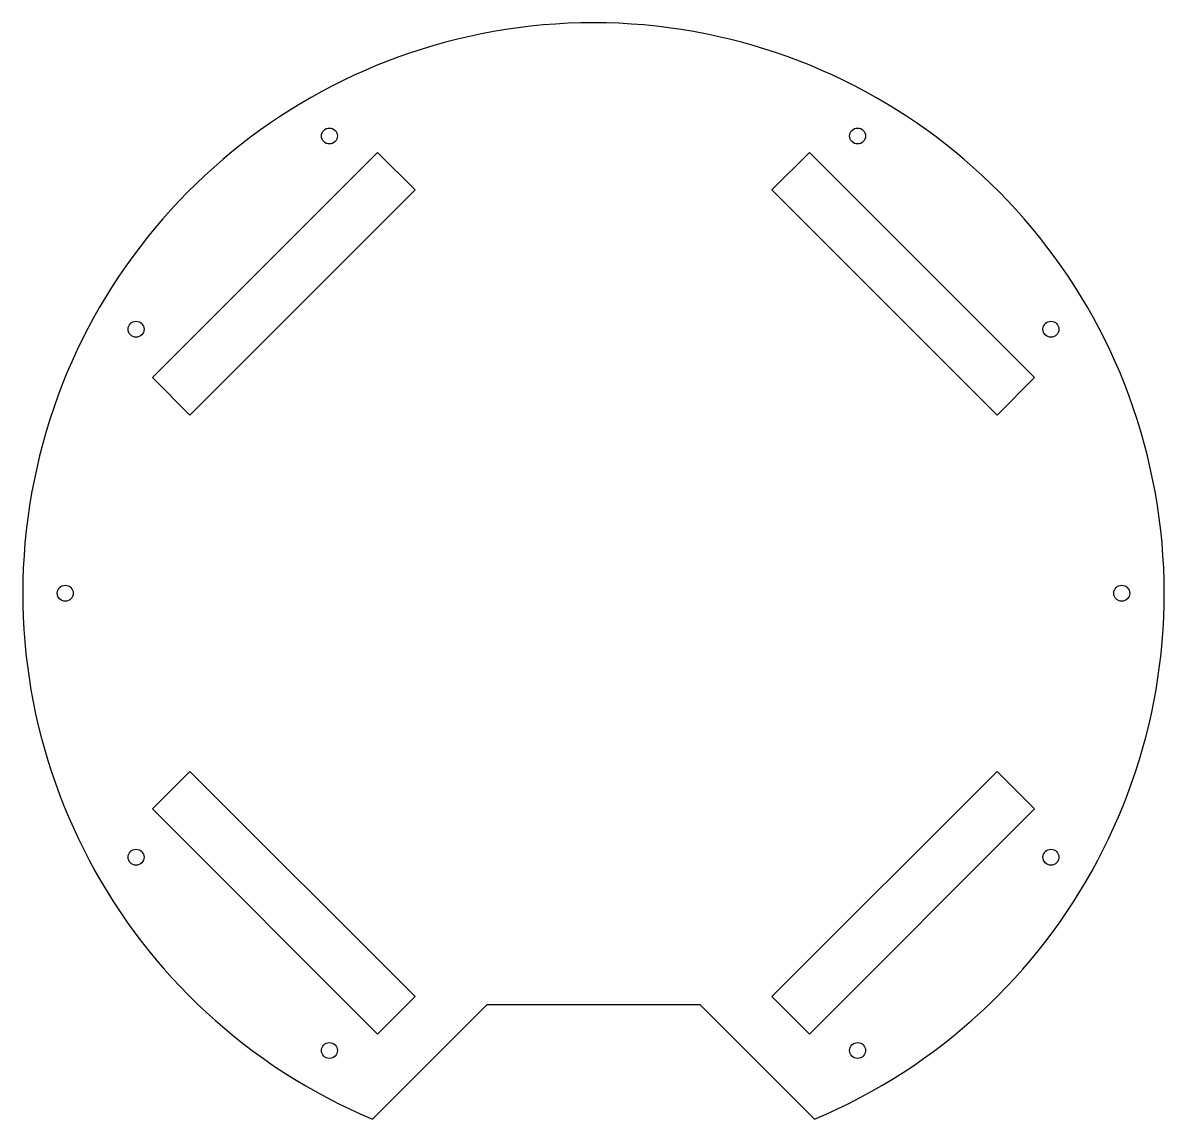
# Model space of a CAD drawing. Header units: millimetres. Extents: x -107 to 108, y -99 to 107.
import ezdxf

# ---------------------------------------------------------------- set-up
doc = ezdxf.new("R2010")
doc.units = ezdxf.units.MM
doc.layers.get('0').update_dxf_attribs({"linetype": 'CONTINUOUS'})

msp = doc.modelspace()

# ---------------------------------------------------------------- linework, layer by layer
msp.add_lwpolyline([(41.62, -99.12, 4.964694), (-41.62, -99.12), (-20, -77.5), (20, -77.5)], format="xyb", close=True)
for points in [[(-33.59, 76.01), (-76.01, 33.59), (-83.09, 40.66), (-40.66, 83.09)], [(76.01, 33.59), (33.59, 76.01), (40.66, 83.09), (83.09, 40.66)], [(-76.01, -33.59), (-33.59, -76.01), (-40.66, -83.09), (-83.09, -40.66)], [(40.66, -83.09), (33.59, -76.01), (76.01, -33.59), (83.09, -40.66)]]:
    msp.add_lwpolyline(points, close=True)
for centre in [(-49.75, 86.17), (49.75, 86.17), (-86.17, 49.75), (86.17, 49.75), (-99.5, 0), (99.5, 0), (-86.17, -49.75), (86.17, -49.75), (-49.75, -86.17), (49.75, -86.17)]:
    msp.add_circle(centre, 1.5)

doc.saveas('drawing.dxf')
